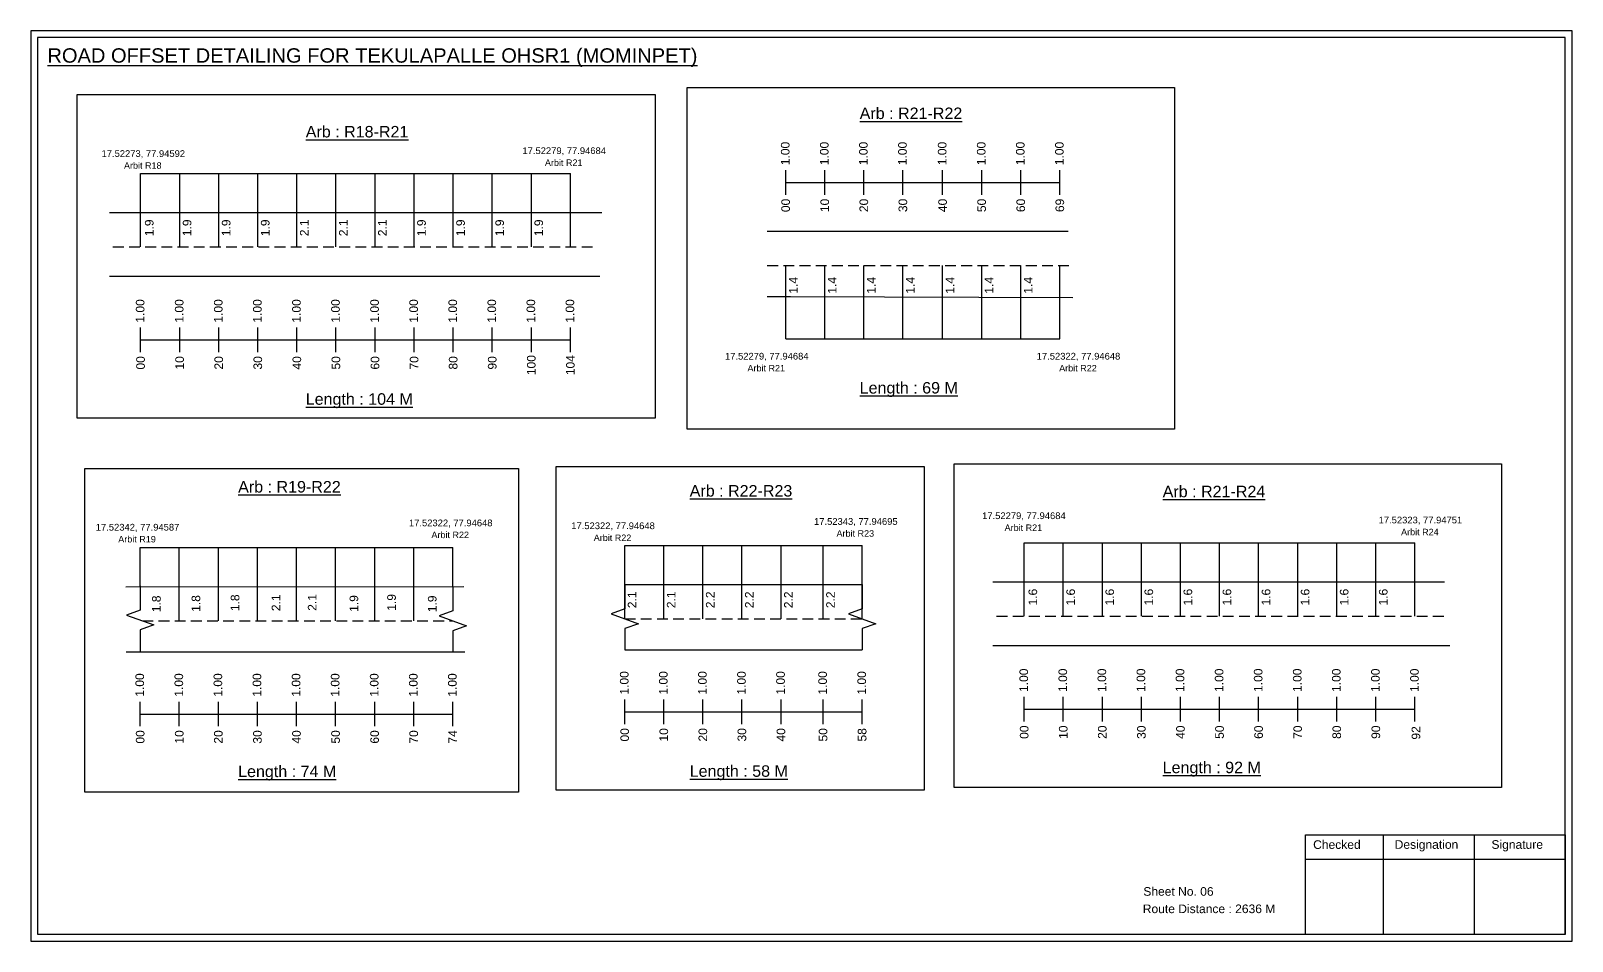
# Model space of a CAD drawing. Header units: inches. Extents: x 1745 to 7876, y -847 to 3138.
# Drawn here: x 7327 to 7863, y 1427 to 1744 of the extents above; entities that cross this region are included whole.
import ezdxf

# ---------------------------------------------------------------- set-up
doc = ezdxf.new("R2010")
doc.units = ezdxf.units.IN
doc.header["$MEASUREMENT"] = 0
doc.linetypes.add('DASHED2', pattern=[0.375, 0.25, -0.125])
doc.layers.add('PDF_Geometry', color=7, linetype='Continuous')
doc.layers.add('PDF_Text', color=5, linetype='Continuous')
doc.styles.add('PDF Arial', font='arial.ttf')
doc.styles.get("Standard").update_dxf_attribs({"font": 'arial.ttf'})

msp = doc.modelspace()

# ---------------------------------------------------------------- linework, layer by layer
at = {"color": 217, "true_color": 0x93278f}
for p, q in [((7589.64, 1686.99), (7589.64, 1695.54)), ((7603.24, 1686.99), (7603.24, 1695.54)), ((7616.84, 1686.99), (7616.84, 1695.54)), ((7630.44, 1686.99), (7630.44, 1695.54)), ((7644.25, 1686.99), (7644.25, 1695.54)), ((7657.85, 1686.99), (7657.85, 1695.54)), ((7671.45, 1686.99), (7671.45, 1695.54)), ((7685.05, 1686.99), (7685.05, 1695.54)), ((7589.64, 1691.26), (7685.05, 1691.32)), ((7365.1, 1632.21), (7365.1, 1640.76)), ((7365.1, 1636.48), (7514.7, 1636.51)), ((7378.7, 1632.21), (7378.7, 1640.76)), ((7392.3, 1632.21), (7392.3, 1640.76)), ((7405.9, 1632.21), (7405.9, 1640.76)), ((7419.5, 1632.21), (7419.5, 1640.76)), ((7433.1, 1632.21), (7433.1, 1640.76)), ((7446.7, 1632.21), (7446.7, 1640.76)), ((7460.3, 1632.21), (7460.3, 1640.76)), ((7473.9, 1632.21), (7473.9, 1640.76)), ((7487.5, 1632.21), (7487.5, 1640.76)), ((7501.1, 1632.21), (7501.1, 1640.76)), ((7514.7, 1632.21), (7514.7, 1640.76)), ((7364.97, 1502.07), (7364.97, 1510.62)), ((7378.57, 1502.07), (7378.57, 1510.62)), ((7392.17, 1502.07), (7392.17, 1510.62)), ((7405.77, 1502.07), (7405.77, 1510.62)), ((7419.37, 1502.07), (7419.37, 1510.62)), ((7432.97, 1502.07), (7432.97, 1510.62)), ((7446.57, 1502.07), (7446.57, 1510.62)), ((7460.17, 1502.07), (7460.17, 1510.62)), ((7473.77, 1502.07), (7473.77, 1510.62)), ((7533.6, 1502.79), (7533.6, 1511.35)), ((7547.2, 1502.79), (7547.2, 1511.35)), ((7560.8, 1502.79), (7560.8, 1511.35)), ((7574.4, 1502.79), (7574.4, 1511.35)), ((7588, 1502.79), (7588, 1511.35)), ((7602.66, 1502.8), (7602.66, 1511.35)), ((7616.26, 1502.8), (7616.26, 1511.35)), ((7672.64, 1503.72), (7672.64, 1512.27)), ((7672.64, 1507.98), (7808.64, 1508.01)), ((7686.24, 1503.72), (7686.24, 1512.27)), ((7699.84, 1503.72), (7699.84, 1512.27)), ((7713.44, 1503.72), (7713.44, 1512.27)), ((7727.04, 1503.72), (7727.04, 1512.27)), ((7740.64, 1503.72), (7740.64, 1512.27)), ((7754.24, 1503.72), (7754.24, 1512.27)), ((7767.84, 1503.72), (7767.84, 1512.27)), ((7781.44, 1503.72), (7781.44, 1512.27)), ((7795.04, 1503.72), (7795.04, 1512.27)), ((7808.64, 1503.72), (7808.64, 1512.27)), ((7364.97, 1506.33), (7473.77, 1506.33)), ((7533.6, 1507.06), (7616.26, 1507.07))]:
    msp.add_line(p, q, dxfattribs=at)
at = {"color": 5}
for p, q in [((7365.1, 1694.44), (7514.7, 1694.44)), ((7589.64, 1636.84), (7685.05, 1636.84)), ((7364.97, 1564.3), (7473.77, 1564.3)), ((7533.6, 1565.03), (7616.26, 1565.03)), ((7672.64, 1565.95), (7808.64, 1565.95))]:
    msp.add_line(p, q, dxfattribs=at)
for p, q in [((7365.1, 1668.91), (7365.1, 1694.44)), ((7378.7, 1668.91), (7378.7, 1694.44)), ((7392.3, 1668.91), (7392.3, 1694.44)), ((7405.9, 1668.91), (7405.9, 1694.44)), ((7419.5, 1668.91), (7419.5, 1694.44)), ((7433.1, 1668.91), (7433.1, 1694.44)), ((7446.7, 1668.91), (7446.7, 1694.44)), ((7460.3, 1668.91), (7460.3, 1694.44)), ((7473.9, 1668.91), (7473.9, 1694.44)), ((7487.5, 1668.91), (7487.5, 1694.44)), ((7501.1, 1668.91), (7501.1, 1694.44)), ((7514.7, 1668.91), (7514.7, 1694.44)), ((7354.22, 1680.79), (7525.58, 1680.79)), ((7687.97, 1674.26), (7583.23, 1674.26)), ((7524.89, 1658.6), (7354.22, 1658.6)), ((7589.64, 1636.84), (7589.64, 1662.38)), ((7603.24, 1636.84), (7603.24, 1662.38)), ((7616.84, 1636.84), (7616.84, 1662.38)), ((7630.44, 1636.84), (7630.44, 1662.38)), ((7644.25, 1636.84), (7644.25, 1662.38)), ((7657.85, 1636.84), (7657.85, 1662.38)), ((7671.45, 1636.84), (7671.45, 1662.38)), ((7685.05, 1636.84), (7685.05, 1662.38)), ((7583.23, 1651.58), (7591.29, 1651.58)), ((7591.29, 1651.58), (7689.59, 1651.3)), ((7364.97, 1550.65), (7364.97, 1564.3)), ((7378.57, 1538.76), (7378.57, 1564.3)), ((7392.17, 1538.76), (7392.17, 1564.3)), ((7405.77, 1538.76), (7405.77, 1564.3)), ((7419.37, 1538.76), (7419.37, 1564.3)), ((7432.97, 1538.76), (7432.97, 1564.3)), ((7446.57, 1538.76), (7446.57, 1564.3)), ((7460.17, 1538.76), (7460.17, 1564.3)), ((7473.77, 1550.65), (7473.77, 1564.3)), ((7533.6, 1539.49), (7533.6, 1565.03)), ((7547.2, 1539.49), (7547.2, 1565.03)), ((7560.8, 1539.49), (7560.8, 1565.03)), ((7574.4, 1539.49), (7574.4, 1565.03)), ((7588, 1539.49), (7588, 1565.03)), ((7602.66, 1539.49), (7602.66, 1565.03)), ((7616.26, 1539.49), (7616.26, 1565.03)), ((7672.64, 1540.41), (7672.64, 1565.95)), ((7686.24, 1540.41), (7686.24, 1565.95)), ((7699.84, 1540.41), (7699.84, 1565.95)), ((7713.44, 1540.41), (7713.44, 1565.95)), ((7727.04, 1540.41), (7727.04, 1565.95)), ((7740.64, 1540.41), (7740.64, 1565.95)), ((7754.24, 1540.41), (7754.24, 1565.95)), ((7767.84, 1540.41), (7767.84, 1565.95)), ((7781.44, 1540.41), (7781.44, 1565.95)), ((7795.04, 1540.41), (7795.04, 1565.95)), ((7808.64, 1540.41), (7808.64, 1565.95)), ((7359.98, 1550.65), (7477.59, 1550.7)), ((7533.6, 1551.37), (7616.26, 1551.37)), ((7661.76, 1552.3), (7818.92, 1552.3)), ((7820.74, 1530.11), (7661.76, 1530.11)), ((7360.12, 1527.96), (7477.9, 1527.96)), ((7533.6, 1528.69), (7616.26, 1528.69))]:
    msp.add_line(p, q)
at = {"linetype": 'DASHED2', "ltscale": 15}
for p, q in [((7355.49, 1668.91), (7523.1, 1668.91)), ((7583.23, 1662.38), (7688.62, 1662.38)), ((7663.03, 1540.41), (7818.92, 1540.41)), ((7365.73, 1538.76), (7473.77, 1538.76)), ((7533.6, 1539.49), (7616.26, 1539.49))]:
    msp.add_line(p, q, dxfattribs=at)
for points in [[(7555.36, 1724.32), (7724.98, 1724.32), (7724.98, 1605.5), (7555.36, 1605.5)], [(7343.01, 1721.92), (7544.24, 1721.92), (7544.24, 1609.24), (7343.01, 1609.24)], [(7648.25, 1593.43), (7838.8, 1593.43), (7838.8, 1480.75), (7648.25, 1480.75)], [(7345.74, 1591.78), (7496.6, 1591.78), (7496.6, 1479.1), (7345.74, 1479.1)], [(7509.74, 1592.51), (7637.84, 1592.51), (7637.84, 1479.83), (7509.74, 1479.83)]]:
    msp.add_lwpolyline(points, close=True)
at = {"linetype": 'Continuous'}
for points in [[(7364.95, 1550.93), (7364.95, 1542.5), (7360.21, 1540.77), (7369.69, 1537.32), (7364.95, 1535.59), (7364.95, 1528.25)], [(7473.77, 1550.65), (7473.77, 1542.22), (7469.03, 1540.49), (7478.51, 1537.04), (7473.77, 1535.31), (7473.77, 1527.96)], [(7533.6, 1551.37), (7533.6, 1542.94), (7528.86, 1541.22), (7538.35, 1537.76), (7533.6, 1536.04), (7533.6, 1528.69)], [(7616.26, 1551.37), (7616.26, 1542.94), (7611.52, 1541.22), (7621, 1537.76), (7616.26, 1536.04), (7616.26, 1528.69)]]:
    msp.add_lwpolyline(points, dxfattribs=at)
at = {"layer": 'PDF_Geometry'}
for points in [[(7326.89, 1744.03), (7326.89, 1427.32), (7863.37, 1427.32), (7863.37, 1744.03)], [(7329.22, 1741.7), (7329.22, 1429.74), (7860.95, 1429.74), (7860.95, 1741.7)]]:
    msp.add_lwpolyline(points, close=True, dxfattribs=at)
at = {"layer": 'PDF_Geometry', "color": 242, "true_color": 0xcc1f26}
msp.add_lwpolyline([(7860.95, 1429.64), (7770.6, 1429.64), (7770.6, 1464.26), (7860.95, 1464.26)], close=True, dxfattribs=at)
for points in [[(7797.59, 1464.26), (7797.59, 1429.64)], [(7829.31, 1464.26), (7829.31, 1429.64)], [(7770.6, 1455.88), (7860.95, 1455.88)]]:
    msp.add_lwpolyline(points, dxfattribs=at)

# ---------------------------------------------------------------- texts
at = {"color": 242, "true_color": 0xcd2027}
for s, height, p in [('%%UROAD OFFSET DETAILING FOR TEKULAPALLE OHSR1 (MOMINPET)', 5, (7332.67, 1732.96)), ('%%UArb : R21-R22', 4, (7615.38, 1713.34)), ('%%UArb : R18-R21', 4, (7422.58, 1706.94)), ('%%ULength : 69 M', 4, (7615.38, 1617.84)), ('%%ULength : 104 M', 4, (7422.58, 1613.94)), ('%%UArb : R19-R22', 4, (7399.05, 1583.4)), ('%%UArb : R22-R23', 4, (7556.22, 1582)), ('%%UArb : R21-R24', 4, (7720.84, 1581.76)), ('%%ULength : 74 M', 4, (7399.05, 1484.4)), ('%%ULength : 58 M', 4, (7556.22, 1484.5)), ('%%ULength : 92 M', 4, (7720.84, 1485.76))]:
    msp.add_text(s, height=height, dxfattribs=at).set_placement(p)
at = {"color": 5}
for s, height, p in [('17.52273, 77.94592', 2.34, (7351.5, 1700.16)), ('17.52279, 77.94684', 2.34, (7498, 1701.16)), ('Arbit R18', 2.246, (7359.32, 1696.04)), ('Arbit R21', 2.246, (7505.82, 1697.04)), ('17.52279, 77.94684', 2.34, (7568.5, 1629.66)), ('17.52322, 77.94648', 2.34, (7677, 1629.66)), ('Arbit R21', 2.246, (7576.32, 1625.54)), ('Arbit R22', 2.246, (7684.82, 1625.54)), ('17.52342, 77.94587', 2.34, (7349.5, 1570.16)), ('17.52322, 77.94648', 2.34, (7458.5, 1571.66)), ('17.52322, 77.94648', 2.34, (7515, 1570.66)), ('17.52343, 77.94695', 2.34, (7599.5, 1572.16)), ('17.52279, 77.94684', 2.34, (7658, 1574.16)), ('Arbit R21', 2.246, (7665.82, 1570.04)), ('17.52323, 77.94751', 2.34, (7796, 1572.66)), ('Arbit R19', 2.246, (7357.32, 1566.04)), ('Arbit R22', 2.246, (7466.32, 1567.54)), ('Arbit R22', 2.246, (7522.82, 1566.54)), ('Arbit R23', 2.246, (7607.32, 1568.04)), ('Arbit R24', 2.246, (7803.82, 1568.54))]:
    msp.add_text(s, height=height, dxfattribs=at).set_placement(p)
at = {"color": 217, "true_color": 0x93278f}
for s, p in [('1.00', (7590.96, 1697.28)), ('1.00', (7604.56, 1697.28)), ('1.00', (7618.16, 1697.28)), ('1.00', (7631.76, 1697.28)), ('1.00', (7645.58, 1697.28)), ('1.00', (7659.18, 1697.28)), ('1.00', (7672.78, 1697.28)), ('1.00', (7686.38, 1697.28)), ('00', (7591.11, 1680.96)), ('10', (7604.71, 1680.96)), ('20', (7618.31, 1680.96)), ('30', (7631.91, 1680.96)), ('40', (7645.73, 1680.96)), ('50', (7659.33, 1680.96)), ('60', (7672.93, 1680.96)), ('69', (7686.53, 1680.96)), ('1.00', (7366.43, 1642.5)), ('1.00', (7380.03, 1642.5)), ('1.00', (7393.63, 1642.5)), ('1.00', (7407.23, 1642.5)), ('1.00', (7420.83, 1642.5)), ('1.00', (7434.43, 1642.5)), ('1.00', (7448.03, 1642.5)), ('1.00', (7461.63, 1642.5)), ('1.00', (7475.23, 1642.5)), ('1.00', (7488.83, 1642.5)), ('1.00', (7502.43, 1642.5)), ('1.00', (7516.03, 1642.5)), ('100', (7502.58, 1624.23)), ('104', (7516.18, 1624.23)), ('00', (7366.58, 1626.18)), ('10', (7380.18, 1626.18)), ('20', (7393.78, 1626.18)), ('30', (7407.38, 1626.18)), ('40', (7420.98, 1626.18)), ('50', (7434.58, 1626.18)), ('60', (7448.18, 1626.18)), ('70', (7461.78, 1626.18)), ('80', (7475.38, 1626.18)), ('90', (7488.98, 1626.18)), ('1.00', (7366.3, 1512.36)), ('1.00', (7379.9, 1512.36)), ('1.00', (7393.5, 1512.36)), ('1.00', (7407.1, 1512.36)), ('1.00', (7420.7, 1512.36)), ('1.00', (7434.3, 1512.36)), ('1.00', (7447.9, 1512.36)), ('1.00', (7461.5, 1512.36)), ('1.00', (7475.1, 1512.36)), ('1.00', (7534.93, 1513.09)), ('1.00', (7548.53, 1513.09)), ('1.00', (7562.13, 1513.09)), ('1.00', (7575.73, 1513.09)), ('1.00', (7589.33, 1513.09)), ('1.00', (7603.98, 1513.09)), ('1.00', (7617.58, 1513.09)), ('1.00', (7673.97, 1514.01)), ('1.00', (7687.57, 1514.01)), ('1.00', (7701.17, 1514.01)), ('1.00', (7714.77, 1514.01)), ('1.00', (7728.37, 1514.01)), ('1.00', (7741.97, 1514.01)), ('1.00', (7755.57, 1514.01)), ('1.00', (7769.17, 1514.01)), ('1.00', (7782.77, 1514.01)), ('1.00', (7796.37, 1514.01)), ('1.00', (7809.97, 1514.01)), ('00', (7674.12, 1497.69)), ('10', (7687.72, 1497.69)), ('20', (7701.32, 1497.69)), ('30', (7714.92, 1497.69)), ('40', (7728.52, 1497.69)), ('50', (7742.12, 1497.69)), ('60', (7755.72, 1497.69)), ('70', (7769.32, 1497.69)), ('80', (7782.92, 1497.69)), ('90', (7796.52, 1497.69)), ('00', (7366.45, 1496.04)), ('10', (7380.05, 1496.04)), ('20', (7393.65, 1496.04)), ('30', (7407.25, 1496.04)), ('40', (7420.85, 1496.04)), ('50', (7434.45, 1496.04)), ('60', (7448.05, 1496.04)), ('70', (7461.65, 1496.04)), ('74', (7475.25, 1496.04)), ('00', (7535.08, 1496.77)), ('10', (7548.68, 1496.77)), ('20', (7562.28, 1496.77)), ('30', (7575.88, 1496.77)), ('40', (7589.48, 1496.77)), ('50', (7604.13, 1496.77)), ('58', (7617.73, 1496.77)), ('92', (7810.49, 1497.44))]:
    msp.add_text(s, height=3, rotation=90, dxfattribs=at).set_placement(p)
for s, p in [('1.9', (7369.61, 1672.58)), ('1.9', (7382.77, 1672.58)), ('1.9', (7396.37, 1672.58)), ('1.9', (7409.97, 1672.58)), ('2.1', (7423.57, 1672.58)), ('2.1', (7437.17, 1672.58)), ('2.1', (7450.77, 1672.58)), ('1.9', (7464.37, 1672.58)), ('1.9', (7477.97, 1672.58)), ('1.9', (7491.57, 1672.58)), ('1.9', (7505.17, 1672.58)), ('1.4', (7593.81, 1652.57)), ('1.4', (7607.3, 1652.57)), ('1.4', (7620.9, 1652.57)), ('1.4', (7634.5, 1652.57)), ('1.4', (7648.32, 1652.57)), ('1.4', (7661.92, 1652.57)), ('1.4', (7675.52, 1652.57)), ('1.8', (7372.1, 1541.75)), ('1.8', (7385.85, 1541.88)), ('1.8', (7399.47, 1542.13)), ('2.1', (7413.73, 1542.13)), ('2.1', (7426.32, 1542.26)), ('1.9', (7440.84, 1541.88)), ('1.9', (7453.94, 1542.26)), ('1.9', (7468.1, 1541.76)), ('2.1', (7537.67, 1543.16)), ('2.1', (7551.27, 1543.16)), ('2.2', (7564.87, 1543.16)), ('2.2', (7578.47, 1543.16)), ('2.2', (7592.07, 1543.16)), ('2.2', (7606.73, 1543.17)), ('1.6', (7677.15, 1544.09)), ('1.6', (7690.31, 1544.09)), ('1.6', (7703.91, 1544.09)), ('1.6', (7717.51, 1544.09)), ('1.6', (7731.11, 1544.09)), ('1.6', (7744.71, 1544.09)), ('1.6', (7758.31, 1544.09)), ('1.6', (7771.91, 1544.09)), ('1.6', (7785.51, 1544.09)), ('1.6', (7799.11, 1544.09))]:
    msp.add_text(s, height=3, rotation=90).set_placement(p)
for s, p in [('Sheet No. 06', (7714.1, 1443.12)), ('Route Distance : 2636 M', (7713.92, 1437.07))]:
    msp.add_text(s, height=3).set_placement(p)
at = {"layer": 'PDF_Text', "color": 7, "attachment_point": 7, "style": 'PDF Arial'}
for s, insert, char_height in [('Checked', (7773.21, 1459.37), 3.001), ('Designation', (7801.59, 1458.54), 3.0006), ('Signature', (7835.27, 1458.54), 3.001)]:
    msp.add_mtext(s, dxfattribs=dict(at, insert=insert, char_height=char_height))

doc.saveas('drawing.dxf')
